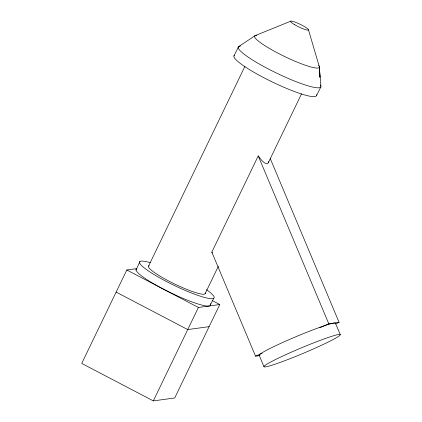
<?xml version="1.0" encoding="UTF-8"?>
<svg xmlns="http://www.w3.org/2000/svg" width="422" height="422" viewBox="0 0 422 422"><rect width="100%" height="100%" fill="white"/><g stroke="black" fill="none" stroke-linecap="round" stroke-linejoin="round"><path stroke-width="0.63" d="M260.052 355.53L255.542 356.147L211.823 252.145L258.232 155.929C260.543 158.83 262.695 162.486 266.377 163.757A24.159 6.077 66.2 0 0 268.097 163.098L268.74 161.505M135.995 270.112L139.925 261.529M136.855 268.608L126.806 269.985L81.736 363.421L153.323 400.9L174.713 397.972L219.783 304.536L212.277 300.606M148.57 266.087L244.971 66.233M153.323 400.9L198.393 307.464L219.783 304.536M268.471 162.417L301.53 93.832M205.124 293.701L218.39 266.229M233.93 55.999L238.288 47.18M316.563 95.578L320.926 86.758M210.599 304.404L213.769 298.254M238.667 46.615L255.189 35.596L290.974 21.105M255.542 356.147L262.146 353.23M319.781 327.757L328.791 323.779L339.098 322.366L270.323 158.756M335.495 323.959L339.098 322.366M209.117 326.649L187.727 329.577L116.14 292.098M126.806 269.985L198.393 307.464M211.823 252.145L212.445 252.994M335.464 323.241L340.264 334.657A41.372 2.885 -22.8 0 1 283.8 361.074A41.372 2.885 -22.8 0 1 282.292 356.284A41.372 2.885 -22.8 0 1 340.264 334.657M258.232 155.929L328.791 323.779M259.177 355.271L263.972 366.686M308.429 29.645L319.201 66.307M320.899 85.983L319.348 66.966L319.945 77.31L319.596 71.139M259.351 355.435A41.372 2.885 -22.8 0 1 297.172 336.192A41.372 2.885 -22.8 0 1 335.316 323.663M206.448 289.656A41.372 6.114 25.8 0 1 200.951 296.381A41.372 6.114 25.8 0 1 149.425 271.62A41.372 6.114 25.8 0 1 150.269 262.658M205.229 292.91A31.481 4.653 25.8 0 1 174.476 283.916A31.481 4.653 25.8 0 1 149.145 265.733M318.737 65.521A35.923 5.307 25.8 0 1 283.842 56.126A35.923 5.307 25.8 0 1 256.834 35.395M316.474 94.607A45.829 6.847 25.8 0 1 273.952 82.765A45.829 6.847 25.8 0 1 234.305 55.435M320.446 85.007A45.829 6.847 25.8 0 1 276.051 72.853A45.829 6.847 25.8 0 1 240.487 46.082M210.256 303.624A41.372 6.114 25.8 0 1 171.976 293.406A41.372 6.114 25.8 0 1 136.812 268.677M294.266 24.471A9.928 1.466 25.8 0 0 308.424 29.962A9.928 1.466 25.8 0 0 295.817 22.398A9.928 1.466 25.8 0 0 294.266 24.471"/></g></svg>
